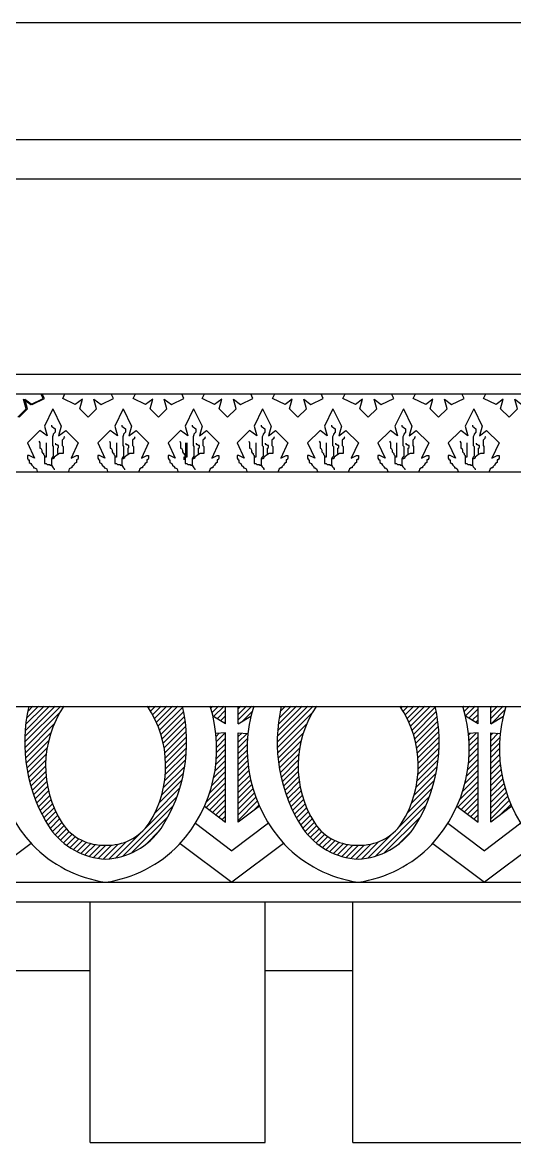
# Model space of a CAD drawing. Extents: x 225 to 2401, y 148 to 3508.
# Drawn here: x 873.3 to 999.2, y 3026.9 to 3313.5 of the extents above; entities that cross this region are included whole.
import ezdxf

# ---------------------------------------------------------------- set-up
doc = ezdxf.new("R2010")
doc.units = 0
doc.header["$LTSCALE"] = 10
doc.header["$MEASUREMENT"] = 0
for name, color, linetype in [('3', 3, 'CONTINUOUS'), ('4', 4, 'CONTINUOUS'), ('7', 7, 'CONTINUOUS'), ('BH', 3, 'CONTINUOUS')]:
    doc.layers.add(name, color=color, linetype=linetype)
pattern_1 = [(45, (550.0335, 1808.6807), (-0.7137359, 0.7137359), [])]

msp = doc.modelspace()

# ---------------------------------------------------------------- hatches: boundary and pattern name
at = {"layer": '3'}
h = msp.add_hatch(dxfattribs=at)
h.set_pattern_fill('ANSI31', color=256, scale=8.075, style=0)
h.set_pattern_definition([(45, (485.4335, 1808.6807), (-0.7137359, 0.7137359), [])])
h.paths.add_polyline_path([(914.27, 3138.52), (905.3, 3138.52, -0.297247), (905.72, 3108.57, -0.262813), (894.61, 3102.98, -0.262813), (883.5, 3108.57, -0.297247), (883.91, 3138.52), (874.95, 3138.52, 0.20319), (880.41, 3107.22, 0.224863), (894.61, 3099.35, 0.224863), (908.8, 3107.22, 0.20319)])
h = msp.add_hatch(dxfattribs=at)
h.set_pattern_fill('ANSI31', color=256, scale=8.075, style=0)
h.set_pattern_definition(pattern_1)
h.paths.add_polyline_path([(925.29, 3138.52), (921.34, 3138.52, -0.018345), (922.05, 3135.97), (925.29, 3134.04)])
h.paths.add_polyline_path([(925.29, 3131.68), (922.81, 3131.55, -0.133078), (919.87, 3112.92), (925.29, 3108.83)])
h.paths.add_polyline_path([(931.01, 3131.55), (928.52, 3131.68), (928.52, 3108.83), (933.95, 3112.92, -0.133078)])
h.paths.add_polyline_path([(928.52, 3138.52), (928.52, 3134.04), (931.77, 3135.97, -0.018345), (932.48, 3138.52)])
h = msp.add_hatch(dxfattribs=at)
h.set_pattern_fill('ANSI31', color=256, scale=8.075, style=0)
h.set_pattern_definition(pattern_1)
h.paths.add_polyline_path([(989.89, 3138.52), (985.94, 3138.52, -0.018345), (986.65, 3135.97), (989.89, 3134.04)])
h.paths.add_polyline_path([(989.89, 3131.68), (987.41, 3131.55, -0.133078), (984.47, 3112.92), (989.89, 3108.83)])
h.paths.add_polyline_path([(995.61, 3131.55), (993.12, 3131.68), (993.12, 3108.83), (998.55, 3112.92, -0.133078)])
h.paths.add_polyline_path([(993.12, 3138.52), (993.12, 3134.04), (996.37, 3135.97, -0.018345), (997.08, 3138.52)])
at = {"layer": 'BH'}
h = msp.add_hatch(dxfattribs=at)
h.set_pattern_fill('ANSI31', color=256, scale=8.075, style=0)
h.set_pattern_definition(pattern_1)
h.paths.add_polyline_path([(978.87, 3138.52), (969.9, 3138.52, -0.297247), (970.32, 3108.57, -0.262813), (959.21, 3102.98, -0.262813), (948.1, 3108.57, -0.297247), (948.51, 3138.52), (939.55, 3138.52, 0.20319), (945.01, 3107.22, 0.224863), (959.21, 3099.35, 0.224863), (973.4, 3107.22, 0.20319)])

# ---------------------------------------------------------------- linework, layer by layer
at = {"layer": '3'}
for p, q in [((227.43, 3273.47), (1394.4, 3273.47)), ((277.43, 3218.47), (1385.49, 3218.47)), ((874.23, 3198.47), (887.94, 3198.47)), ((892.23, 3198.47), (905.94, 3198.47)), ((909.89, 3198.47), (923.59, 3198.47)), ((910.23, 3198.47), (923.94, 3198.47)), ((927.89, 3198.47), (941.59, 3198.47)), ((945.89, 3198.47), (959.59, 3198.47)), ((963.89, 3198.47), (977.59, 3198.47)), ((963.89, 3198.47), (977.59, 3198.47)), ((981.89, 3198.47), (995.59, 3198.47)), ((925.29, 3134.04), (925.29, 3138.52)), ((928.52, 3134.04), (928.52, 3138.52)), ((989.89, 3134.04), (989.89, 3138.52)), ((993.12, 3134.04), (993.12, 3138.52)), ((925.29, 3134.04), (922.05, 3135.97)), ((928.52, 3134.04), (931.77, 3135.97)), ((989.89, 3134.04), (986.65, 3135.97)), ((993.12, 3134.04), (996.37, 3135.97)), ((925.29, 3131.68), (922.81, 3131.55)), ((925.29, 3108.83), (925.29, 3131.68)), ((928.52, 3131.68), (931.01, 3131.55)), ((928.52, 3108.83), (928.52, 3131.68)), ((989.89, 3131.68), (987.41, 3131.55)), ((989.89, 3108.83), (989.89, 3131.68)), ((993.12, 3131.68), (995.61, 3131.55)), ((993.12, 3108.83), (993.12, 3131.68)), ((919.87, 3112.92), (925.29, 3108.83)), ((933.95, 3112.92), (928.52, 3108.83)), ((984.47, 3112.92), (989.89, 3108.83)), ((998.55, 3112.92), (993.12, 3108.83)), ((917.57, 3108.59), (926.91, 3101.55)), ((936.25, 3108.59), (926.91, 3101.55)), ((982.17, 3108.59), (991.51, 3101.55)), ((1000.85, 3108.59), (991.51, 3101.55)), ((875.54, 3103.43), (862.31, 3093.47)), ((913.68, 3103.43), (926.91, 3093.47)), ((940.14, 3103.43), (926.91, 3093.47)), ((978.28, 3103.43), (991.51, 3093.47)), ((1004.74, 3103.43), (991.51, 3093.47)), ((442.43, 3093.47), (1378.48, 3093.47)), ((890.63, 3026.87), (890.63, 3088.47)), ((935.43, 3026.87), (935.43, 3088.47)), ((957.83, 3026.87), (957.83, 3088.47)), ((868.23, 3070.87), (890.63, 3070.87)), ((935.43, 3070.87), (957.83, 3070.87)), ((890.63, 3026.87), (935.43, 3026.87)), ((957.83, 3026.87), (1002.63, 3026.87))]:
    msp.add_line(p, q, dxfattribs=at)
for points in [[(872.14, 3212.43), (874.3, 3214.61), (873.62, 3217.11), (875.44, 3215.75), (878.63, 3217.24), (878.06, 3218.47)], [(872.48, 3212.43), (874.64, 3214.61), (873.96, 3217.11), (875.78, 3215.75), (878.98, 3217.24), (878.4, 3218.47)], [(890.14, 3212.43), (887.97, 3214.61), (888.65, 3217.11), (886.83, 3215.75), (883.64, 3217.24), (884.21, 3218.47)], [(890.14, 3212.43), (892.3, 3214.61), (891.62, 3217.11), (893.44, 3215.75), (896.63, 3217.24), (896.06, 3218.47)], [(908.14, 3212.43), (905.97, 3214.61), (906.65, 3217.11), (904.83, 3215.75), (901.64, 3217.24), (902.21, 3218.47)], [(908.14, 3212.43), (910.3, 3214.61), (909.62, 3217.11), (911.44, 3215.75), (914.63, 3217.24), (914.06, 3218.47)], [(925.79, 3212.43), (923.63, 3214.61), (924.31, 3217.11), (922.49, 3215.75), (919.29, 3217.24), (919.87, 3218.47)], [(925.79, 3212.43), (927.96, 3214.61), (927.28, 3217.11), (929.1, 3215.75), (932.29, 3217.24), (931.72, 3218.47)], [(943.79, 3212.43), (941.63, 3214.61), (942.31, 3217.11), (940.49, 3215.75), (937.29, 3217.24), (937.87, 3218.47)], [(943.79, 3212.43), (945.96, 3214.61), (945.28, 3217.11), (947.1, 3215.75), (950.29, 3217.24), (949.72, 3218.47)], [(961.79, 3212.43), (959.63, 3214.61), (960.31, 3217.11), (958.49, 3215.75), (955.29, 3217.24), (955.87, 3218.47)], [(961.79, 3212.43), (963.96, 3214.61), (963.28, 3217.11), (965.1, 3215.75), (968.29, 3217.24), (967.72, 3218.47)], [(979.79, 3212.43), (977.63, 3214.61), (978.31, 3217.11), (976.49, 3215.75), (973.29, 3217.24), (973.87, 3218.47)], [(979.79, 3212.43), (977.63, 3214.61), (978.31, 3217.11), (976.49, 3215.75), (973.29, 3217.24), (973.87, 3218.47)], [(979.79, 3212.43), (981.96, 3214.61), (981.28, 3217.11), (983.1, 3215.75), (986.29, 3217.24), (985.72, 3218.47)], [(979.79, 3212.43), (981.96, 3214.61), (981.28, 3217.11), (983.1, 3215.75), (986.29, 3217.24), (985.72, 3218.47)], [(997.79, 3212.43), (995.63, 3214.61), (996.31, 3217.11), (994.49, 3215.75), (991.29, 3217.24), (991.87, 3218.47)], [(997.79, 3212.43), (999.96, 3214.61), (999.28, 3217.11), (1001.1, 3215.75), (1004.29, 3217.24), (1003.72, 3218.47)], [(881.1, 3214.58), (878.93, 3210.2), (879.61, 3207.69), (877.79, 3209.06), (874.6, 3205.87), (876.42, 3202), (875.05, 3202.68), (874.83, 3202.68), (874.6, 3202.68), (874.6, 3202.45), (874.6, 3202), (874.83, 3201.54), (875.05, 3201.54), (875.05, 3201.31), (875.05, 3201.09), (875.05, 3200.86), (875.51, 3200.63), (875.74, 3200.17), (876.19, 3199.72), (876.19, 3199.49), (876.42, 3199.49), (876.88, 3199.26), (877.11, 3198.58)], [(881.1, 3214.58), (883.26, 3210.2), (882.58, 3207.69), (884.4, 3209.06), (887.6, 3205.87), (885.77, 3202), (887.14, 3202.68), (887.37, 3202.68), (887.6, 3202.68), (887.6, 3202.45), (887.6, 3202), (887.37, 3201.54), (887.14, 3201.54), (887.14, 3201.31), (887.14, 3201.09), (887.14, 3200.86), (886.68, 3200.63), (886.46, 3200.17), (886, 3199.72), (886, 3199.49), (885.77, 3199.49), (885.32, 3199.26), (885.09, 3198.58)], [(899.1, 3214.58), (896.93, 3210.2), (897.61, 3207.69), (895.79, 3209.06), (892.6, 3205.87), (894.42, 3202), (893.05, 3202.68), (892.83, 3202.68), (892.6, 3202.68), (892.6, 3202.45), (892.6, 3202), (892.83, 3201.54), (893.05, 3201.54), (893.05, 3201.31), (893.05, 3201.09), (893.05, 3200.86), (893.51, 3200.63), (893.74, 3200.17), (894.19, 3199.72), (894.19, 3199.49), (894.42, 3199.49), (894.88, 3199.26), (895.11, 3198.58)], [(899.1, 3214.58), (901.26, 3210.2), (900.58, 3207.69), (902.4, 3209.06), (905.6, 3205.87), (903.77, 3202), (905.14, 3202.68), (905.37, 3202.68), (905.6, 3202.68), (905.6, 3202.45), (905.6, 3202), (905.37, 3201.54), (905.14, 3201.54), (905.14, 3201.31), (905.14, 3201.09), (905.14, 3200.86), (904.68, 3200.63), (904.46, 3200.17), (904, 3199.72), (904, 3199.49), (903.77, 3199.49), (903.32, 3199.26), (903.09, 3198.58)], [(917.1, 3214.58), (914.93, 3210.2), (915.61, 3207.69), (913.79, 3209.06), (910.6, 3205.87), (912.42, 3202), (911.05, 3202.68), (910.83, 3202.68), (910.6, 3202.68), (910.6, 3202.45), (910.6, 3202), (910.83, 3201.54), (911.05, 3201.54), (911.05, 3201.31), (911.05, 3201.09), (911.05, 3200.86), (911.51, 3200.63), (911.74, 3200.17), (912.19, 3199.72), (912.19, 3199.49), (912.42, 3199.49), (912.88, 3199.26), (913.11, 3198.58)], [(917.1, 3214.58), (919.26, 3210.2), (918.58, 3207.69), (920.4, 3209.06), (923.6, 3205.87), (921.77, 3202), (923.14, 3202.68), (923.37, 3202.68), (923.6, 3202.68), (923.6, 3202.45), (923.6, 3202), (923.37, 3201.54), (923.14, 3201.54), (923.14, 3201.31), (923.14, 3201.09), (923.14, 3200.86), (922.68, 3200.63), (922.46, 3200.17), (922, 3199.72), (922, 3199.49), (921.77, 3199.49), (921.32, 3199.26), (921.09, 3198.58)], [(934.76, 3214.58), (932.59, 3210.2), (933.27, 3207.69), (931.45, 3209.06), (928.26, 3205.87), (930.08, 3202), (928.71, 3202.68), (928.48, 3202.68), (928.26, 3202.68), (928.26, 3202.45), (928.26, 3202), (928.48, 3201.54), (928.71, 3201.54), (928.71, 3201.31), (928.71, 3201.09), (928.71, 3200.86), (929.17, 3200.63), (929.4, 3200.17), (929.85, 3199.72), (929.85, 3199.49), (930.08, 3199.49), (930.54, 3199.26), (930.76, 3198.58)], [(934.76, 3214.58), (936.92, 3210.2), (936.24, 3207.69), (938.06, 3209.06), (941.25, 3205.87), (939.43, 3202), (940.8, 3202.68), (941.03, 3202.68), (941.25, 3202.68), (941.25, 3202.45), (941.25, 3202), (941.03, 3201.54), (940.8, 3201.54), (940.8, 3201.31), (940.8, 3201.09), (940.8, 3200.86), (940.34, 3200.63), (940.11, 3200.17), (939.66, 3199.72), (939.66, 3199.49), (939.43, 3199.49), (938.97, 3199.26), (938.75, 3198.58)], [(952.76, 3214.58), (950.59, 3210.2), (951.27, 3207.69), (949.45, 3209.06), (946.26, 3205.87), (948.08, 3202), (946.71, 3202.68), (946.48, 3202.68), (946.26, 3202.68), (946.26, 3202.45), (946.26, 3202), (946.48, 3201.54), (946.71, 3201.54), (946.71, 3201.31), (946.71, 3201.09), (946.71, 3200.86), (947.17, 3200.63), (947.4, 3200.17), (947.85, 3199.72), (947.85, 3199.49), (948.08, 3199.49), (948.54, 3199.26), (948.76, 3198.58)], [(952.76, 3214.58), (954.92, 3210.2), (954.24, 3207.69), (956.06, 3209.06), (959.25, 3205.87), (957.43, 3202), (958.8, 3202.68), (959.03, 3202.68), (959.25, 3202.68), (959.25, 3202.45), (959.25, 3202), (959.03, 3201.54), (958.8, 3201.54), (958.8, 3201.31), (958.8, 3201.09), (958.8, 3200.86), (958.34, 3200.63), (958.11, 3200.17), (957.66, 3199.72), (957.66, 3199.49), (957.43, 3199.49), (956.97, 3199.26), (956.75, 3198.58)], [(970.76, 3214.58), (968.59, 3210.2), (969.27, 3207.69), (967.45, 3209.06), (964.26, 3205.87), (966.08, 3202), (964.71, 3202.68), (964.48, 3202.68), (964.26, 3202.68), (964.26, 3202.45), (964.26, 3202), (964.48, 3201.54), (964.71, 3201.54), (964.71, 3201.31), (964.71, 3201.09), (964.71, 3200.86), (965.17, 3200.63), (965.4, 3200.17), (965.85, 3199.72), (965.85, 3199.49), (966.08, 3199.49), (966.54, 3199.26), (966.76, 3198.58)], [(970.76, 3214.58), (968.59, 3210.2), (969.27, 3207.69), (967.45, 3209.06), (964.26, 3205.87), (966.08, 3202), (964.71, 3202.68), (964.48, 3202.68), (964.26, 3202.68), (964.26, 3202.45), (964.26, 3202), (964.48, 3201.54), (964.71, 3201.54), (964.71, 3201.31), (964.71, 3201.09), (964.71, 3200.86), (965.17, 3200.63), (965.4, 3200.17), (965.85, 3199.72), (965.85, 3199.49), (966.08, 3199.49), (966.54, 3199.26), (966.76, 3198.58)], [(970.76, 3214.58), (972.92, 3210.2), (972.24, 3207.69), (974.06, 3209.06), (977.25, 3205.87), (975.43, 3202), (976.8, 3202.68), (977.03, 3202.68), (977.25, 3202.68), (977.25, 3202.45), (977.25, 3202), (977.03, 3201.54), (976.8, 3201.54), (976.8, 3201.31), (976.8, 3201.09), (976.8, 3200.86), (976.34, 3200.63), (976.11, 3200.17), (975.66, 3199.72), (975.66, 3199.49), (975.43, 3199.49), (974.97, 3199.26), (974.75, 3198.58)], [(970.76, 3214.58), (972.92, 3210.2), (972.24, 3207.69), (974.06, 3209.06), (977.25, 3205.87), (975.43, 3202), (976.8, 3202.68), (977.03, 3202.68), (977.25, 3202.68), (977.25, 3202.45), (977.25, 3202), (977.03, 3201.54), (976.8, 3201.54), (976.8, 3201.31), (976.8, 3201.09), (976.8, 3200.86), (976.34, 3200.63), (976.11, 3200.17), (975.66, 3199.72), (975.66, 3199.49), (975.43, 3199.49), (974.97, 3199.26), (974.75, 3198.58)], [(988.76, 3214.58), (986.59, 3210.2), (987.27, 3207.69), (985.45, 3209.06), (982.26, 3205.87), (984.08, 3202), (982.71, 3202.68), (982.48, 3202.68), (982.26, 3202.68), (982.26, 3202.45), (982.26, 3202), (982.48, 3201.54), (982.71, 3201.54), (982.71, 3201.31), (982.71, 3201.09), (982.71, 3200.86), (983.17, 3200.63), (983.4, 3200.17), (983.85, 3199.72), (983.85, 3199.49), (984.08, 3199.49), (984.54, 3199.26), (984.76, 3198.58)], [(988.76, 3214.58), (990.92, 3210.2), (990.24, 3207.69), (992.06, 3209.06), (995.25, 3205.87), (993.43, 3202), (994.8, 3202.68), (995.03, 3202.68), (995.25, 3202.68), (995.25, 3202.45), (995.25, 3202), (995.03, 3201.54), (994.8, 3201.54), (994.8, 3201.31), (994.8, 3201.09), (994.8, 3200.86), (994.34, 3200.63), (994.11, 3200.17), (993.66, 3199.72), (993.66, 3199.49), (993.43, 3199.49), (992.97, 3199.26), (992.75, 3198.58)], [(880.76, 3210.43), (880.76, 3210.2), (881.67, 3209.52), (881.67, 3209.06), (881.67, 3208.61), (881.21, 3208.15), (881.21, 3207.92), (880.98, 3207.47), (880.98, 3207.01), (880.98, 3206.33), (880.98, 3205.87), (880.98, 3205.64), (880.98, 3205.19), (880.98, 3205.19), (880.98, 3205.19), (881.21, 3204.96), (881.21, 3204.73), (881.21, 3204.28), (881.21, 3203.82), (881.21, 3203.59), (881.21, 3203.59), (881.21, 3203.36), (881.21, 3202.91), (881.21, 3202.45), (880.98, 3202.22), (880.76, 3201.77), (880.76, 3201.54), (880.76, 3201.09), (880.76, 3200.86), (880.76, 3200.17), (880.98, 3199.72), (881.21, 3199.49), (881.44, 3199.26), (881.44, 3199.03)], [(898.76, 3210.43), (898.76, 3210.2), (899.67, 3209.52), (899.67, 3209.06), (899.67, 3208.61), (899.21, 3208.15), (899.21, 3207.92), (898.98, 3207.47), (898.98, 3207.01), (898.98, 3206.33), (898.98, 3205.87), (898.98, 3205.64), (898.98, 3205.19), (898.98, 3205.19), (898.98, 3205.19), (899.21, 3204.96), (899.21, 3204.73), (899.21, 3204.28), (899.21, 3203.82), (899.21, 3203.59), (899.21, 3203.59), (899.21, 3203.36), (899.21, 3202.91), (899.21, 3202.45), (898.98, 3202.22), (898.76, 3201.77), (898.76, 3201.54), (898.76, 3201.09), (898.76, 3200.86), (898.76, 3200.17), (898.98, 3199.72), (899.21, 3199.49), (899.44, 3199.26), (899.44, 3199.03)], [(916.76, 3210.43), (916.76, 3210.2), (917.67, 3209.52), (917.67, 3209.06), (917.67, 3208.61), (917.21, 3208.15), (917.21, 3207.92), (916.98, 3207.47), (916.98, 3207.01), (916.98, 3206.33), (916.98, 3205.87), (916.98, 3205.64), (916.98, 3205.19), (916.98, 3205.19), (916.98, 3205.19), (917.21, 3204.96), (917.21, 3204.73), (917.21, 3204.28), (917.21, 3203.82), (917.21, 3203.59), (917.21, 3203.59), (917.21, 3203.36), (917.21, 3202.91), (917.21, 3202.45), (916.98, 3202.22), (916.76, 3201.77), (916.76, 3201.54), (916.76, 3201.09), (916.76, 3200.86), (916.76, 3200.17), (916.98, 3199.72), (917.21, 3199.49), (917.44, 3199.26), (917.44, 3199.03)], [(934.41, 3210.43), (934.41, 3210.2), (935.33, 3209.52), (935.33, 3209.06), (935.33, 3208.61), (934.87, 3208.15), (934.87, 3207.92), (934.64, 3207.47), (934.64, 3207.01), (934.64, 3206.33), (934.64, 3205.87), (934.64, 3205.64), (934.64, 3205.19), (934.64, 3205.19), (934.64, 3205.19), (934.87, 3204.96), (934.87, 3204.73), (934.87, 3204.28), (934.87, 3203.82), (934.87, 3203.59), (934.87, 3203.59), (934.87, 3203.36), (934.87, 3202.91), (934.87, 3202.45), (934.64, 3202.22), (934.41, 3201.77), (934.41, 3201.54), (934.41, 3201.09), (934.41, 3200.86), (934.41, 3200.17), (934.64, 3199.72), (934.87, 3199.49), (935.1, 3199.26), (935.1, 3199.03)], [(952.41, 3210.43), (952.41, 3210.2), (953.33, 3209.52), (953.33, 3209.06), (953.33, 3208.61), (952.87, 3208.15), (952.87, 3207.92), (952.64, 3207.47), (952.64, 3207.01), (952.64, 3206.33), (952.64, 3205.87), (952.64, 3205.64), (952.64, 3205.19), (952.64, 3205.19), (952.64, 3205.19), (952.87, 3204.96), (952.87, 3204.73), (952.87, 3204.28), (952.87, 3203.82), (952.87, 3203.59), (952.87, 3203.59), (952.87, 3203.36), (952.87, 3202.91), (952.87, 3202.45), (952.64, 3202.22), (952.41, 3201.77), (952.41, 3201.54), (952.41, 3201.09), (952.41, 3200.86), (952.41, 3200.17), (952.64, 3199.72), (952.87, 3199.49), (953.1, 3199.26), (953.1, 3199.03)], [(970.41, 3210.43), (970.41, 3210.2), (971.33, 3209.52), (971.33, 3209.06), (971.33, 3208.61), (970.87, 3208.15), (970.87, 3207.92), (970.64, 3207.47), (970.64, 3207.01), (970.64, 3206.33), (970.64, 3205.87), (970.64, 3205.64), (970.64, 3205.19), (970.64, 3205.19), (970.64, 3205.19), (970.87, 3204.96), (970.87, 3204.73), (970.87, 3204.28), (970.87, 3203.82), (970.87, 3203.59), (970.87, 3203.59), (970.87, 3203.36), (970.87, 3202.91), (970.87, 3202.45), (970.64, 3202.22), (970.41, 3201.77), (970.41, 3201.54), (970.41, 3201.09), (970.41, 3200.86), (970.41, 3200.17), (970.64, 3199.72), (970.87, 3199.49), (971.1, 3199.26), (971.1, 3199.03)], [(970.41, 3210.43), (970.41, 3210.2), (971.33, 3209.52), (971.33, 3209.06), (971.33, 3208.61), (970.87, 3208.15), (970.87, 3207.92), (970.64, 3207.47), (970.64, 3207.01), (970.64, 3206.33), (970.64, 3205.87), (970.64, 3205.64), (970.64, 3205.19), (970.64, 3205.19), (970.64, 3205.19), (970.87, 3204.96), (970.87, 3204.73), (970.87, 3204.28), (970.87, 3203.82), (970.87, 3203.59), (970.87, 3203.59), (970.87, 3203.36), (970.87, 3202.91), (970.87, 3202.45), (970.64, 3202.22), (970.41, 3201.77), (970.41, 3201.54), (970.41, 3201.09), (970.41, 3200.86), (970.41, 3200.17), (970.64, 3199.72), (970.87, 3199.49), (971.1, 3199.26), (971.1, 3199.03)], [(988.41, 3210.43), (988.41, 3210.2), (989.33, 3209.52), (989.33, 3209.06), (989.33, 3208.61), (988.87, 3208.15), (988.87, 3207.92), (988.64, 3207.47), (988.64, 3207.01), (988.64, 3206.33), (988.64, 3205.87), (988.64, 3205.64), (988.64, 3205.19), (988.64, 3205.19), (988.64, 3205.19), (988.87, 3204.96), (988.87, 3204.73), (988.87, 3204.28), (988.87, 3203.82), (988.87, 3203.59), (988.87, 3203.59), (988.87, 3203.36), (988.87, 3202.91), (988.87, 3202.45), (988.64, 3202.22), (988.41, 3201.77), (988.41, 3201.54), (988.41, 3201.09), (988.41, 3200.86), (988.41, 3200.17), (988.64, 3199.72), (988.87, 3199.49), (989.1, 3199.26), (989.1, 3199.03)], [(884.18, 3207.47), (883.95, 3207.24), (883.95, 3207.01), (883.49, 3206.55), (883.49, 3205.87), (883.49, 3205.19), (883.72, 3204.96), (883.72, 3204.73), (883.72, 3204.5), (883.72, 3203.59), (883.72, 3203.36), (883.72, 3203.14), (883.72, 3203.14), (883.26, 3203.14), (882.81, 3203.14), (882.35, 3202.91), (881.44, 3202.22), (881.44, 3202), (881.21, 3202), (881.21, 3201.77), (880.98, 3201.77), (880.98, 3201.77)], [(902.18, 3207.47), (901.95, 3207.24), (901.95, 3207.01), (901.49, 3206.55), (901.49, 3205.87), (901.49, 3205.19), (901.72, 3204.96), (901.72, 3204.73), (901.72, 3204.5), (901.72, 3203.59), (901.72, 3203.36), (901.72, 3203.14), (901.72, 3203.14), (901.26, 3203.14), (900.81, 3203.14), (900.35, 3202.91), (899.44, 3202.22), (899.44, 3202), (899.21, 3202), (899.21, 3201.77), (898.98, 3201.77), (898.98, 3201.77)], [(920.18, 3207.47), (919.95, 3207.24), (919.95, 3207.01), (919.49, 3206.55), (919.49, 3205.87), (919.49, 3205.19), (919.72, 3204.96), (919.72, 3204.73), (919.72, 3204.5), (919.72, 3203.59), (919.72, 3203.36), (919.72, 3203.14), (919.72, 3203.14), (919.26, 3203.14), (918.81, 3203.14), (918.35, 3202.91), (917.44, 3202.22), (917.44, 3202), (917.21, 3202), (917.21, 3201.77), (916.98, 3201.77), (916.98, 3201.77)], [(937.83, 3207.47), (937.61, 3207.24), (937.61, 3207.01), (937.15, 3206.55), (937.15, 3205.87), (937.15, 3205.19), (937.38, 3204.96), (937.38, 3204.73), (937.38, 3204.5), (937.38, 3203.59), (937.38, 3203.36), (937.38, 3203.14), (937.38, 3203.14), (936.92, 3203.14), (936.47, 3203.14), (936.01, 3202.91), (935.1, 3202.22), (935.1, 3202), (934.87, 3202), (934.87, 3201.77), (934.64, 3201.77), (934.64, 3201.77)], [(955.83, 3207.47), (955.61, 3207.24), (955.61, 3207.01), (955.15, 3206.55), (955.15, 3205.87), (955.15, 3205.19), (955.38, 3204.96), (955.38, 3204.73), (955.38, 3204.5), (955.38, 3203.59), (955.38, 3203.36), (955.38, 3203.14), (955.38, 3203.14), (954.92, 3203.14), (954.47, 3203.14), (954.01, 3202.91), (953.1, 3202.22), (953.1, 3202), (952.87, 3202), (952.87, 3201.77), (952.64, 3201.77), (952.64, 3201.77)], [(973.83, 3207.47), (973.61, 3207.24), (973.61, 3207.01), (973.15, 3206.55), (973.15, 3205.87), (973.15, 3205.19), (973.38, 3204.96), (973.38, 3204.73), (973.38, 3204.5), (973.38, 3203.59), (973.38, 3203.36), (973.38, 3203.14), (973.38, 3203.14), (972.92, 3203.14), (972.47, 3203.14), (972.01, 3202.91), (971.1, 3202.22), (971.1, 3202), (970.87, 3202), (970.87, 3201.77), (970.64, 3201.77), (970.64, 3201.77)], [(973.83, 3207.47), (973.61, 3207.24), (973.61, 3207.01), (973.15, 3206.55), (973.15, 3205.87), (973.15, 3205.19), (973.38, 3204.96), (973.38, 3204.73), (973.38, 3204.5), (973.38, 3203.59), (973.38, 3203.36), (973.38, 3203.14), (973.38, 3203.14), (972.92, 3203.14), (972.47, 3203.14), (972.01, 3202.91), (971.1, 3202.22), (971.1, 3202), (970.87, 3202), (970.87, 3201.77), (970.64, 3201.77), (970.64, 3201.77)], [(991.83, 3207.47), (991.61, 3207.24), (991.61, 3207.01), (991.15, 3206.55), (991.15, 3205.87), (991.15, 3205.19), (991.38, 3204.96), (991.38, 3204.73), (991.38, 3204.5), (991.38, 3203.59), (991.38, 3203.36), (991.38, 3203.14), (991.38, 3203.14), (990.92, 3203.14), (990.47, 3203.14), (990.01, 3202.91), (989.1, 3202.22), (989.1, 3202), (988.87, 3202), (988.87, 3201.77), (988.64, 3201.77), (988.64, 3201.77)], [(877.56, 3206.33), (877.79, 3205.87), (877.79, 3205.64), (877.79, 3205.19), (877.79, 3205.19), (877.79, 3205.19), (877.79, 3204.96), (877.79, 3204.73), (877.79, 3204.5), (877.79, 3204.5), (878.02, 3204.5), (878.25, 3204.05), (878.25, 3203.82), (878.25, 3203.59), (878.47, 3203.36), (878.7, 3203.14), (878.7, 3203.14), (878.7, 3202.91), (878.93, 3202.68), (878.93, 3202.45), (878.93, 3202), (878.93, 3201.54), (878.93, 3201.09), (878.93, 3200.63), (879.39, 3200.63), (879.61, 3200.4), (879.61, 3200.4), (879.84, 3200.4), (880.3, 3200.4), (880.3, 3200.17), (880.53, 3200.17), (880.76, 3200.17), (880.76, 3200.17)], [(879.39, 3205.87), (879.39, 3205.87), (879.39, 3205.64), (879.39, 3205.42), (879.39, 3205.19), (879.39, 3205.19), (879.39, 3204.96), (879.39, 3204.5), (879.39, 3203.82), (879.39, 3203.36), (879.39, 3202.91), (879.39, 3202.68), (879.39, 3202.22), (879.16, 3202.22), (878.93, 3202.22), (878.93, 3202), (878.93, 3201.77), (878.93, 3201.54)], [(882.35, 3203.14), (882.35, 3203.36), (882.35, 3203.36), (882.35, 3204.05), (882.35, 3204.28), (882.35, 3204.28), (882.35, 3204.28), (882.35, 3204.5), (882.58, 3204.73), (882.58, 3204.96), (882.58, 3205.19), (882.58, 3205.19), (882.58, 3205.19), (882.58, 3205.19), (882.35, 3205.19), (882.12, 3205.42), (882.12, 3205.42), (881.9, 3205.42), (881.9, 3205.42), (881.9, 3205.64), (881.67, 3205.64)], [(895.56, 3206.33), (895.79, 3205.87), (895.79, 3205.64), (895.79, 3205.19), (895.79, 3205.19), (895.79, 3205.19), (895.79, 3204.96), (895.79, 3204.73), (895.79, 3204.5), (895.79, 3204.5), (896.02, 3204.5), (896.25, 3204.05), (896.25, 3203.82), (896.25, 3203.59), (896.47, 3203.36), (896.7, 3203.14), (896.7, 3203.14), (896.7, 3202.91), (896.93, 3202.68), (896.93, 3202.45), (896.93, 3202), (896.93, 3201.54), (896.93, 3201.09), (896.93, 3200.63), (897.39, 3200.63), (897.61, 3200.4), (897.61, 3200.4), (897.84, 3200.4), (898.3, 3200.4), (898.3, 3200.17), (898.53, 3200.17), (898.76, 3200.17), (898.76, 3200.17)], [(897.39, 3205.87), (897.39, 3205.87), (897.39, 3205.64), (897.39, 3205.42), (897.39, 3205.19), (897.39, 3205.19), (897.39, 3204.96), (897.39, 3204.5), (897.39, 3203.82), (897.39, 3203.36), (897.39, 3202.91), (897.39, 3202.68), (897.39, 3202.22), (897.16, 3202.22), (896.93, 3202.22), (896.93, 3202), (896.93, 3201.77), (896.93, 3201.54)], [(900.35, 3203.14), (900.35, 3203.36), (900.35, 3203.36), (900.35, 3204.05), (900.35, 3204.28), (900.35, 3204.28), (900.35, 3204.28), (900.35, 3204.5), (900.58, 3204.73), (900.58, 3204.96), (900.58, 3205.19), (900.58, 3205.19), (900.58, 3205.19), (900.58, 3205.19), (900.35, 3205.19), (900.12, 3205.42), (900.12, 3205.42), (899.9, 3205.42), (899.9, 3205.42), (899.9, 3205.64), (899.67, 3205.64)], [(913.56, 3206.33), (913.79, 3205.87), (913.79, 3205.64), (913.79, 3205.19), (913.79, 3205.19), (913.79, 3205.19), (913.79, 3204.96), (913.79, 3204.73), (913.79, 3204.5), (913.79, 3204.5), (914.02, 3204.5), (914.25, 3204.05), (914.25, 3203.82), (914.25, 3203.59), (914.47, 3203.36), (914.7, 3203.14), (914.7, 3203.14), (914.7, 3202.91), (914.93, 3202.68), (914.93, 3202.45), (914.93, 3202), (914.93, 3201.54), (914.93, 3201.09), (914.93, 3200.63), (915.39, 3200.63), (915.61, 3200.4), (915.61, 3200.4), (915.84, 3200.4), (916.3, 3200.4), (916.3, 3200.17), (916.53, 3200.17), (916.76, 3200.17), (916.76, 3200.17)], [(915.04, 3205.87), (915.04, 3205.87), (915.04, 3205.64), (915.04, 3205.42), (915.04, 3205.19), (915.04, 3205.19), (915.04, 3204.96), (915.04, 3204.5), (915.04, 3203.82), (915.04, 3203.36), (915.04, 3202.91), (915.04, 3202.68), (915.04, 3202.22), (914.82, 3202.22), (914.59, 3202.22), (914.59, 3202), (914.59, 3201.77), (914.59, 3201.54)], [(915.39, 3205.87), (915.39, 3205.87), (915.39, 3205.64), (915.39, 3205.42), (915.39, 3205.19), (915.39, 3205.19), (915.39, 3204.96), (915.39, 3204.5), (915.39, 3203.82), (915.39, 3203.36), (915.39, 3202.91), (915.39, 3202.68), (915.39, 3202.22), (915.16, 3202.22), (914.93, 3202.22), (914.93, 3202), (914.93, 3201.77), (914.93, 3201.54)], [(918.35, 3203.14), (918.35, 3203.36), (918.35, 3203.36), (918.35, 3204.05), (918.35, 3204.28), (918.35, 3204.28), (918.35, 3204.28), (918.35, 3204.5), (918.58, 3204.73), (918.58, 3204.96), (918.58, 3205.19), (918.58, 3205.19), (918.58, 3205.19), (918.58, 3205.19), (918.35, 3205.19), (918.12, 3205.42), (918.12, 3205.42), (917.9, 3205.42), (917.9, 3205.42), (917.9, 3205.64), (917.67, 3205.64)], [(931.22, 3206.33), (931.45, 3205.87), (931.45, 3205.64), (931.45, 3205.19), (931.45, 3205.19), (931.45, 3205.19), (931.45, 3204.96), (931.45, 3204.73), (931.45, 3204.5), (931.45, 3204.5), (931.68, 3204.5), (931.9, 3204.05), (931.9, 3203.82), (931.9, 3203.59), (932.13, 3203.36), (932.36, 3203.14), (932.36, 3203.14), (932.36, 3202.91), (932.59, 3202.68), (932.59, 3202.45), (932.59, 3202), (932.59, 3201.54), (932.59, 3201.09), (932.59, 3200.63), (933.04, 3200.63), (933.27, 3200.4), (933.27, 3200.4), (933.5, 3200.4), (933.96, 3200.4), (933.96, 3200.17), (934.19, 3200.17), (934.41, 3200.17), (934.41, 3200.17)], [(933.04, 3205.87), (933.04, 3205.87), (933.04, 3205.64), (933.04, 3205.42), (933.04, 3205.19), (933.04, 3205.19), (933.04, 3204.96), (933.04, 3204.5), (933.04, 3203.82), (933.04, 3203.36), (933.04, 3202.91), (933.04, 3202.68), (933.04, 3202.22), (932.82, 3202.22), (932.59, 3202.22), (932.59, 3202), (932.59, 3201.77), (932.59, 3201.54)], [(936.01, 3203.14), (936.01, 3203.36), (936.01, 3203.36), (936.01, 3204.05), (936.01, 3204.28), (936.01, 3204.28), (936.01, 3204.28), (936.01, 3204.5), (936.24, 3204.73), (936.24, 3204.96), (936.24, 3205.19), (936.24, 3205.19), (936.24, 3205.19), (936.24, 3205.19), (936.01, 3205.19), (935.78, 3205.42), (935.78, 3205.42), (935.55, 3205.42), (935.55, 3205.42), (935.55, 3205.64), (935.33, 3205.64)], [(949.22, 3206.33), (949.45, 3205.87), (949.45, 3205.64), (949.45, 3205.19), (949.45, 3205.19), (949.45, 3205.19), (949.45, 3204.96), (949.45, 3204.73), (949.45, 3204.5), (949.45, 3204.5), (949.68, 3204.5), (949.9, 3204.05), (949.9, 3203.82), (949.9, 3203.59), (950.13, 3203.36), (950.36, 3203.14), (950.36, 3203.14), (950.36, 3202.91), (950.59, 3202.68), (950.59, 3202.45), (950.59, 3202), (950.59, 3201.54), (950.59, 3201.09), (950.59, 3200.63), (951.04, 3200.63), (951.27, 3200.4), (951.27, 3200.4), (951.5, 3200.4), (951.96, 3200.4), (951.96, 3200.17), (952.19, 3200.17), (952.41, 3200.17), (952.41, 3200.17)], [(951.04, 3205.87), (951.04, 3205.87), (951.04, 3205.64), (951.04, 3205.42), (951.04, 3205.19), (951.04, 3205.19), (951.04, 3204.96), (951.04, 3204.5), (951.04, 3203.82), (951.04, 3203.36), (951.04, 3202.91), (951.04, 3202.68), (951.04, 3202.22), (950.82, 3202.22), (950.59, 3202.22), (950.59, 3202), (950.59, 3201.77), (950.59, 3201.54)], [(954.01, 3203.14), (954.01, 3203.36), (954.01, 3203.36), (954.01, 3204.05), (954.01, 3204.28), (954.01, 3204.28), (954.01, 3204.28), (954.01, 3204.5), (954.24, 3204.73), (954.24, 3204.96), (954.24, 3205.19), (954.24, 3205.19), (954.24, 3205.19), (954.24, 3205.19), (954.01, 3205.19), (953.78, 3205.42), (953.78, 3205.42), (953.55, 3205.42), (953.55, 3205.42), (953.55, 3205.64), (953.33, 3205.64)], [(967.22, 3206.33), (967.45, 3205.87), (967.45, 3205.64), (967.45, 3205.19), (967.45, 3205.19), (967.45, 3205.19), (967.45, 3204.96), (967.45, 3204.73), (967.45, 3204.5), (967.45, 3204.5), (967.68, 3204.5), (967.9, 3204.05), (967.9, 3203.82), (967.9, 3203.59), (968.13, 3203.36), (968.36, 3203.14), (968.36, 3203.14), (968.36, 3202.91), (968.59, 3202.68), (968.59, 3202.45), (968.59, 3202), (968.59, 3201.54), (968.59, 3201.09), (968.59, 3200.63), (969.04, 3200.63), (969.27, 3200.4), (969.27, 3200.4), (969.5, 3200.4), (969.96, 3200.4), (969.96, 3200.17), (970.19, 3200.17), (970.41, 3200.17), (970.41, 3200.17)], [(967.22, 3206.33), (967.45, 3205.87), (967.45, 3205.64), (967.45, 3205.19), (967.45, 3205.19), (967.45, 3205.19), (967.45, 3204.96), (967.45, 3204.73), (967.45, 3204.5), (967.45, 3204.5), (967.68, 3204.5), (967.9, 3204.05), (967.9, 3203.82), (967.9, 3203.59), (968.13, 3203.36), (968.36, 3203.14), (968.36, 3203.14), (968.36, 3202.91), (968.59, 3202.68), (968.59, 3202.45), (968.59, 3202), (968.59, 3201.54), (968.59, 3201.09), (968.59, 3200.63), (969.04, 3200.63), (969.27, 3200.4), (969.27, 3200.4), (969.5, 3200.4), (969.96, 3200.4), (969.96, 3200.17), (970.19, 3200.17), (970.41, 3200.17), (970.41, 3200.17)], [(969.04, 3205.87), (969.04, 3205.87), (969.04, 3205.64), (969.04, 3205.42), (969.04, 3205.19), (969.04, 3205.19), (969.04, 3204.96), (969.04, 3204.5), (969.04, 3203.82), (969.04, 3203.36), (969.04, 3202.91), (969.04, 3202.68), (969.04, 3202.22), (968.82, 3202.22), (968.59, 3202.22), (968.59, 3202), (968.59, 3201.77), (968.59, 3201.54)], [(969.04, 3205.87), (969.04, 3205.87), (969.04, 3205.64), (969.04, 3205.42), (969.04, 3205.19), (969.04, 3205.19), (969.04, 3204.96), (969.04, 3204.5), (969.04, 3203.82), (969.04, 3203.36), (969.04, 3202.91), (969.04, 3202.68), (969.04, 3202.22), (968.82, 3202.22), (968.59, 3202.22), (968.59, 3202), (968.59, 3201.77), (968.59, 3201.54)], [(972.01, 3203.14), (972.01, 3203.36), (972.01, 3203.36), (972.01, 3204.05), (972.01, 3204.28), (972.01, 3204.28), (972.01, 3204.28), (972.01, 3204.5), (972.24, 3204.73), (972.24, 3204.96), (972.24, 3205.19), (972.24, 3205.19), (972.24, 3205.19), (972.24, 3205.19), (972.01, 3205.19), (971.78, 3205.42), (971.78, 3205.42), (971.55, 3205.42), (971.55, 3205.42), (971.55, 3205.64), (971.33, 3205.64)], [(972.01, 3203.14), (972.01, 3203.36), (972.01, 3203.36), (972.01, 3204.05), (972.01, 3204.28), (972.01, 3204.28), (972.01, 3204.28), (972.01, 3204.5), (972.24, 3204.73), (972.24, 3204.96), (972.24, 3205.19), (972.24, 3205.19), (972.24, 3205.19), (972.24, 3205.19), (972.01, 3205.19), (971.78, 3205.42), (971.78, 3205.42), (971.55, 3205.42), (971.55, 3205.42), (971.55, 3205.64), (971.33, 3205.64)], [(985.22, 3206.33), (985.45, 3205.87), (985.45, 3205.64), (985.45, 3205.19), (985.45, 3205.19), (985.45, 3205.19), (985.45, 3204.96), (985.45, 3204.73), (985.45, 3204.5), (985.45, 3204.5), (985.68, 3204.5), (985.9, 3204.05), (985.9, 3203.82), (985.9, 3203.59), (986.13, 3203.36), (986.36, 3203.14), (986.36, 3203.14), (986.36, 3202.91), (986.59, 3202.68), (986.59, 3202.45), (986.59, 3202), (986.59, 3201.54), (986.59, 3201.09), (986.59, 3200.63), (987.04, 3200.63), (987.27, 3200.4), (987.27, 3200.4), (987.5, 3200.4), (987.96, 3200.4), (987.96, 3200.17), (988.19, 3200.17), (988.41, 3200.17), (988.41, 3200.17)], [(987.04, 3205.87), (987.04, 3205.87), (987.04, 3205.64), (987.04, 3205.42), (987.04, 3205.19), (987.04, 3205.19), (987.04, 3204.96), (987.04, 3204.5), (987.04, 3203.82), (987.04, 3203.36), (987.04, 3202.91), (987.04, 3202.68), (987.04, 3202.22), (986.82, 3202.22), (986.59, 3202.22), (986.59, 3202), (986.59, 3201.77), (986.59, 3201.54)], [(990.01, 3203.14), (990.01, 3203.36), (990.01, 3203.36), (990.01, 3204.05), (990.01, 3204.28), (990.01, 3204.28), (990.01, 3204.28), (990.01, 3204.5), (990.24, 3204.73), (990.24, 3204.96), (990.24, 3205.19), (990.24, 3205.19), (990.24, 3205.19), (990.24, 3205.19), (990.01, 3205.19), (989.78, 3205.42), (989.78, 3205.42), (989.55, 3205.42), (989.55, 3205.42), (989.55, 3205.64), (989.33, 3205.64)]]:
    msp.add_lwpolyline(points, dxfattribs=at)
for points in [[(867.88, 3138.52, 0.269333), (875.78, 3103.17, 0.168546), (894.61, 3093.49, 0.168546), (913.44, 3103.17, 0.269333), (921.34, 3138.52)], [(874.95, 3138.52, 0.20319), (880.41, 3107.22, 0.224863), (894.61, 3099.35, 0.224863), (908.8, 3107.22, 0.20319), (914.27, 3138.52)], [(883.91, 3138.52, 0.297247), (883.5, 3108.57, 0.262813), (894.61, 3102.98, 0.262813), (905.72, 3108.57, 0.297247), (905.3, 3138.52)], [(932.48, 3138.52, 0.269333), (940.38, 3103.17, 0.168546), (959.21, 3093.49, 0.168546), (978.04, 3103.17, 0.269333), (985.94, 3138.52)], [(939.55, 3138.52, 0.20319), (945.01, 3107.22, 0.224863), (959.21, 3099.35, 0.224863), (973.4, 3107.22, 0.20319), (978.87, 3138.52)], [(948.51, 3138.52, 0.297247), (948.1, 3108.57, 0.262813), (959.21, 3102.98, 0.262813), (970.32, 3108.57, 0.297247), (969.9, 3138.52)], [(1050.54, 3138.52, -0.269333), (1042.64, 3103.17, -0.168546), (1023.81, 3093.49, -0.168546), (1004.98, 3103.17, -0.269333), (997.08, 3138.52)]]:
    msp.add_lwpolyline(points, format="xyb", dxfattribs=at)
at = {"layer": '4'}
msp.add_line((537.43, 3313.47), (1403.18, 3313.47), dxfattribs=at)
at = {"layer": '7'}
for p, q in [((227.43, 3283.47), (1396.41, 3283.47)), ((277.43, 3223.47), (1386.15, 3223.47)), ((297.43, 3198.47), (1383.15, 3198.47)), ((411.27, 3138.47), (1378.92, 3138.47)), ((487.43, 3088.47), (1378.58, 3088.47))]:
    msp.add_line(p, q, dxfattribs=at)

doc.saveas('drawing.dxf')
